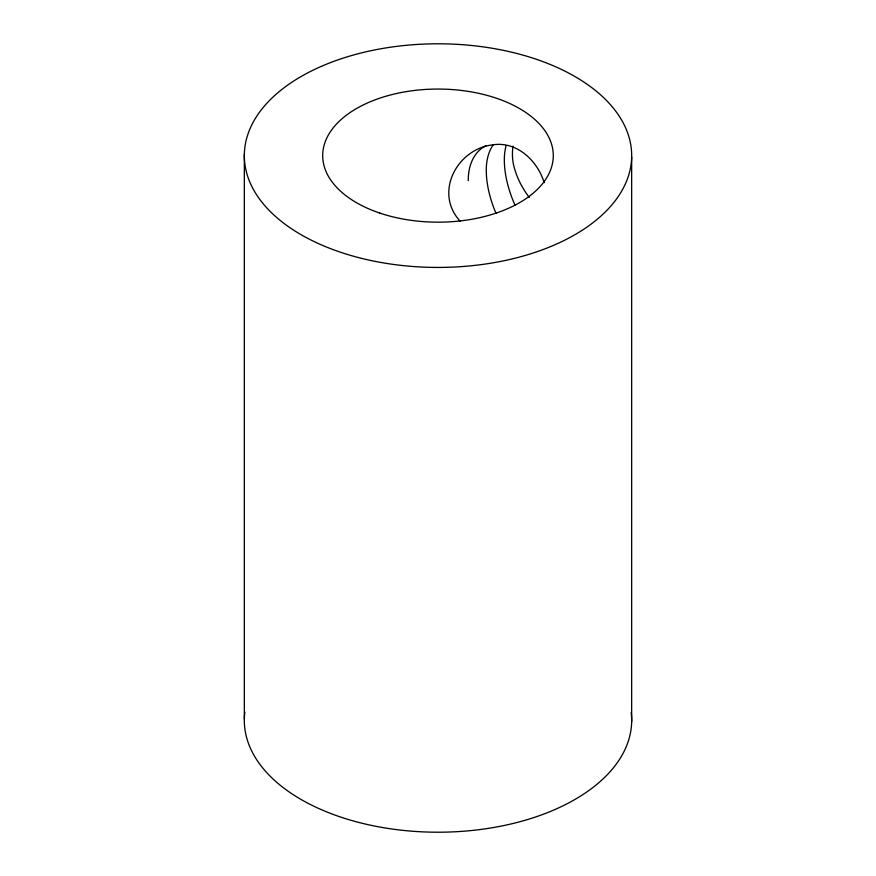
<?xml version="1.0" encoding="UTF-8"?>
<svg xmlns="http://www.w3.org/2000/svg" width="876" height="876" viewBox="0 0 876 876"><rect width="100%" height="100%" fill="white"/><g stroke="black" fill="none" stroke-linecap="round" stroke-linejoin="round"><path stroke-width="1.31" d="M460.218 221.256C433.784 192.84 456.834 149.227 492.279 144.901C516.577 140.773 537.579 160.626 544.149 182.657M529.268 197.429C521.658 187.475 515.964 175.999 513.314 163.713A69.127 51.531 37.8 0 1 513.084 146.139M631.662 156.957A193.673 111.821 0 0 1 339.154 251.773A193.673 111.821 0 0 1 343.184 58.112A193.673 111.821 0 0 1 631.662 156.957L631.662 721.736M244.338 154.264L244.338 719.043M631.18 712.374A193.673 111.821 0 0 1 437.693 832.211A193.673 111.821 0 0 1 244.864 712.024M493.144 144.879A72.697 45.497 55.4 0 0 486.279 170.262A72.697 38.128 64.2 0 0 496.079 213.514M515.033 205.192A72.697 38.128 64.2 0 1 504.335 159.848A72.697 45.497 55.4 0 1 506.043 145.865M468.244 180.675A72.697 45.497 55.4 0 1 485.819 145.744M379.812 213.076A115.282 66.554 0 0 0 553.282 155.972A115.282 66.554 0 0 0 380.896 97.794A115.282 66.554 0 0 0 379.812 213.076"/></g></svg>
